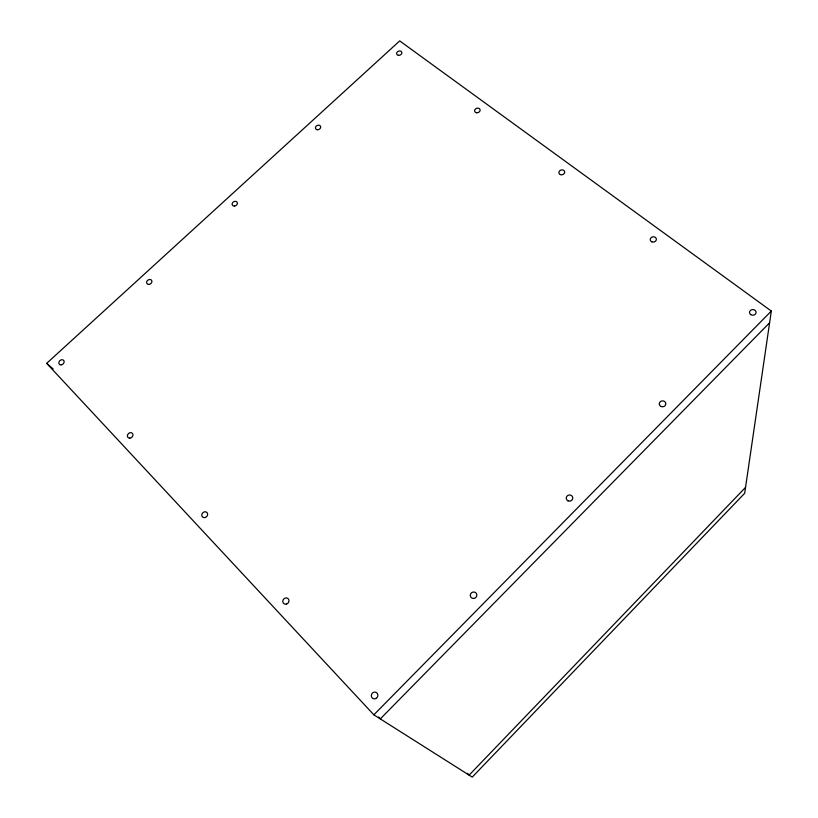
<?xml version="1.0" encoding="UTF-8"?>
<svg xmlns="http://www.w3.org/2000/svg" width="818" height="818" viewBox="0 0 818 818"><rect width="100%" height="100%" fill="white"/><g stroke="black" fill="none" stroke-linecap="round" stroke-linejoin="round"><path stroke-width="1.23" d="M771.323 311.055L744.677 493.285L472.242 777.1L373.857 714.82L46.677 363.356L399.705 40.9L771.323 311.055L373.857 714.82M745.535 487.395L469.133 775.127L467.415 773.317M769.605 322.783L380.309 718.899L378.57 717.038M46.677 363.356L53.18 368.938M205.195 517.508A3.139 2.72 -45.5 0 0 206.974 512.538A3.139 2.72 -45.5 0 0 201.974 514.072A3.139 2.72 -45.5 0 0 205.195 517.508M473.55 598.469A3.323 3.19 -37.9 0 0 476.413 593.52A3.323 3.19 -37.9 0 0 470.749 593.704A3.323 3.19 -37.9 0 0 473.55 598.469M234.531 206.064A2.771 2.219 -30.7 0 0 237.148 202.302A2.771 2.219 -30.7 0 0 232.588 202.741A2.771 2.219 -30.7 0 0 234.531 206.064M398.478 55.338A2.71 2.106 -21.7 0 0 401.802 52.291A2.71 2.106 -21.7 0 0 397.436 51.841A2.71 2.106 -21.7 0 0 398.478 55.338M148.958 284.419A2.822 2.27 -35.9 0 0 151.688 280.523A2.822 2.27 -35.9 0 0 147.138 280.911A2.822 2.27 -35.9 0 0 148.958 284.419M476.638 112.751A2.822 2.27 -18.8 0 0 480.043 109.561A2.822 2.27 -18.8 0 0 475.422 109.019A2.822 2.27 -18.8 0 0 476.638 112.751M560.391 174.612A2.945 2.444 -14.8 0 0 564.706 172.066A2.945 2.444 -14.8 0 0 560.279 170.359A2.945 2.444 -14.8 0 0 560.391 174.612M651.885 241.842A3.098 2.628 -9 0 0 656.373 239.173A3.098 2.628 -9 0 0 651.619 237.292A3.098 2.628 -9 0 0 651.885 241.842M317.22 129.725A2.73 2.168 -25.8 0 0 320.636 126.606A2.73 2.168 -25.8 0 0 316.3 126.064A2.73 2.168 -25.8 0 0 317.22 129.725M567.937 500.81A3.282 3.088 -12.4 0 0 572.774 497.906A3.282 3.088 -12.4 0 0 567.804 495.452A3.282 3.088 -12.4 0 0 567.937 500.81M61.105 364.859A2.894 2.311 -41.1 0 0 63.957 360.84A2.894 2.311 -41.1 0 0 59.407 361.178A2.894 2.311 -41.1 0 0 61.105 364.859M750.668 314.552A3.272 2.822 -1.2 0 0 756.016 312.885A3.272 2.822 -1.2 0 0 751.711 309.736A3.272 2.822 -1.2 0 0 750.668 314.552M129.837 438.131A3.006 2.505 -42.8 0 0 132.741 433.867A3.006 2.505 -42.8 0 0 127.956 434.164A3.006 2.505 -42.8 0 0 129.837 438.131M286.474 604.093A3.282 2.965 -50.5 0 0 288.212 598.776A3.282 2.965 -50.5 0 0 282.956 600.351A3.282 2.965 -50.5 0 0 286.474 604.093M376.127 698.398A3.446 3.231 -61.7 0 0 376.341 692.509A3.446 3.231 -61.7 0 0 371.321 695.535A3.446 3.231 -61.7 0 0 376.127 698.398M661.046 406.474A3.272 2.955 -4.2 0 0 665.811 403.622A3.272 2.955 -4.2 0 0 660.76 401.362A3.272 2.955 -4.2 0 0 661.046 406.474"/></g></svg>
